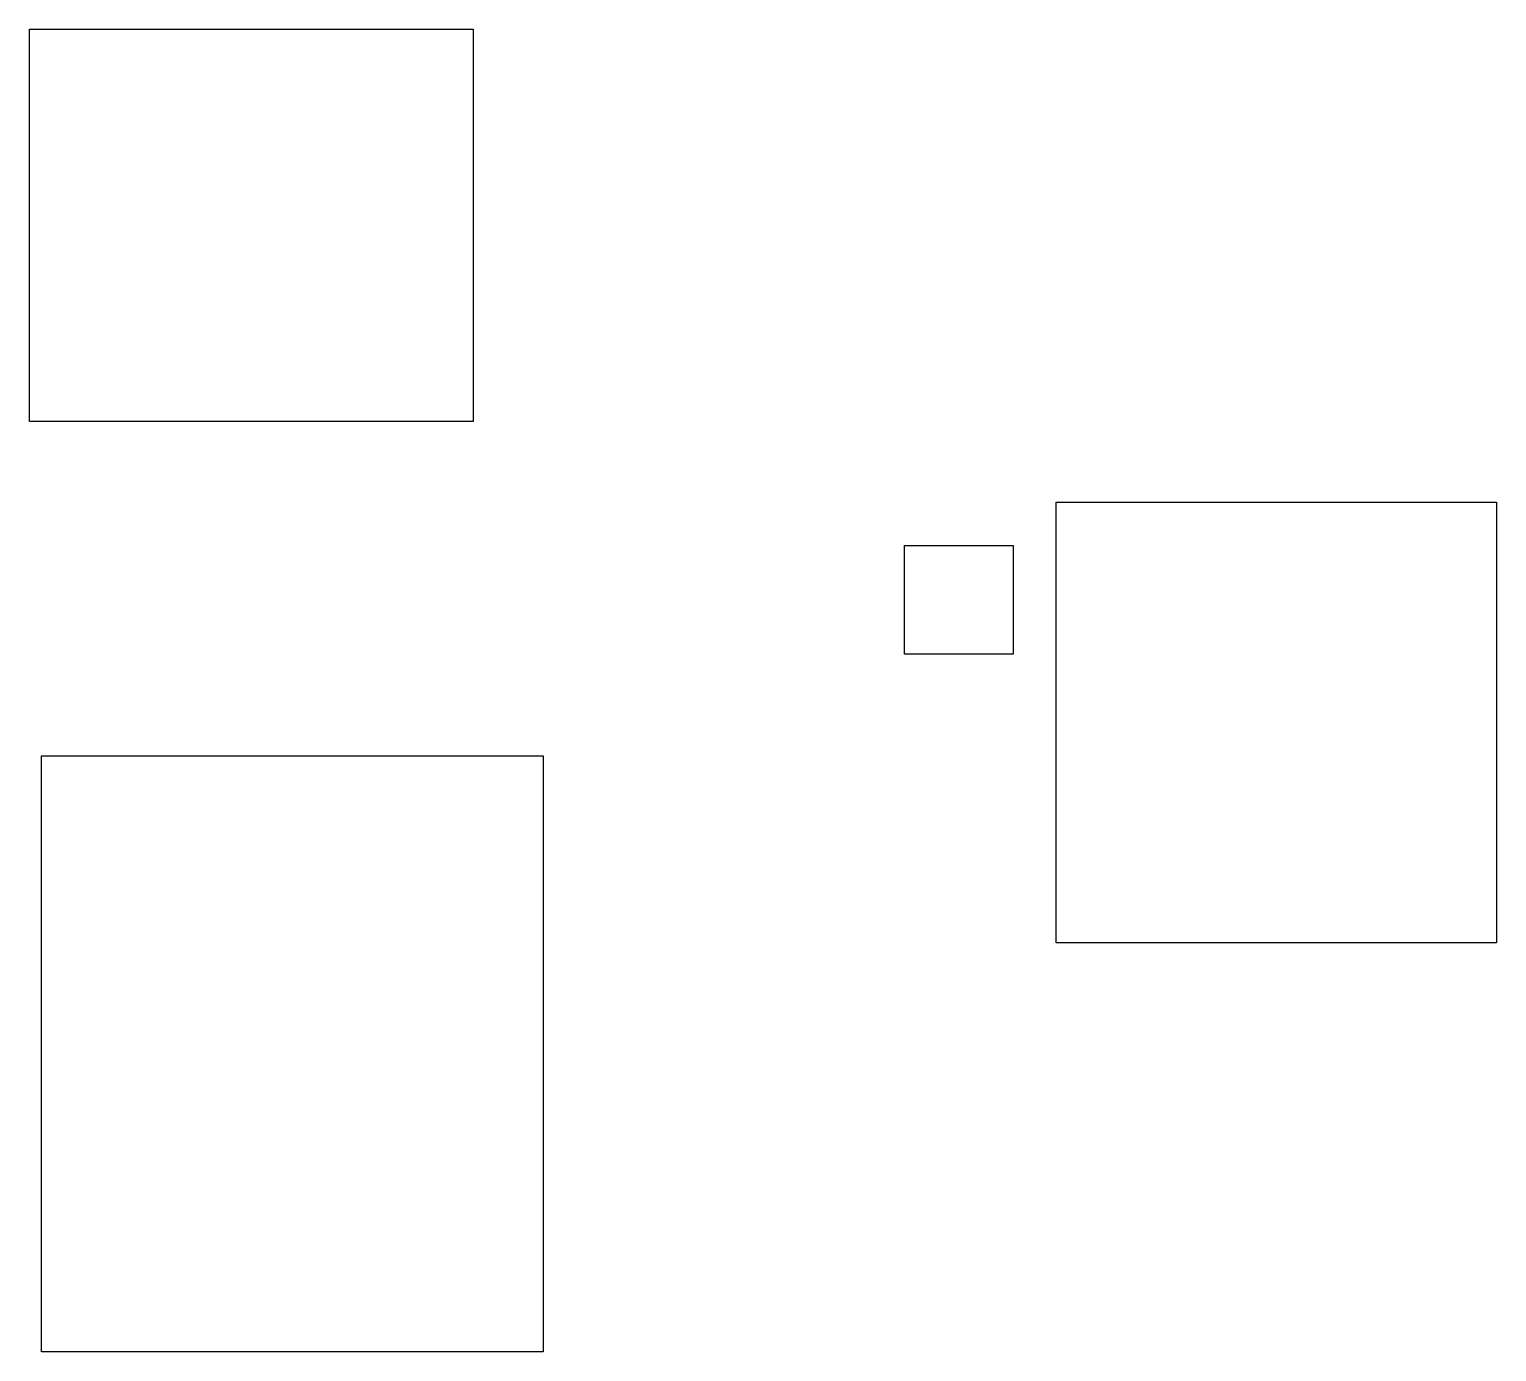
# Model space of a CAD drawing. Extents: x -6777 to 5590, y -5665 to 5484.
import ezdxf

# ---------------------------------------------------------------- set-up
doc = ezdxf.new("R2010")
doc.units = 0
doc.layers.get('0').update_dxf_attribs({"color": 140, "linetype": 'CONTINUOUS'})

msp = doc.modelspace()

# ---------------------------------------------------------------- linework, layer by layer
for points in [[(-6777, 5484), (-3036, 5484), (-3036, 2178), (-6777, 2178), (-6777, 5484)], [(1876, 1496), (5590, 1496), (5590, -2218), (1876, -2218), (1876, 1496)], [(600, 1132), (1515, 1132), (1515, 216), (600, 216), (600, 1132)], [(-6675, -641), (-2446, -641), (-2446, -5665), (-6675, -5665), (-6675, -641)]]:
    msp.add_lwpolyline(points, close=True)

doc.saveas('drawing.dxf')
